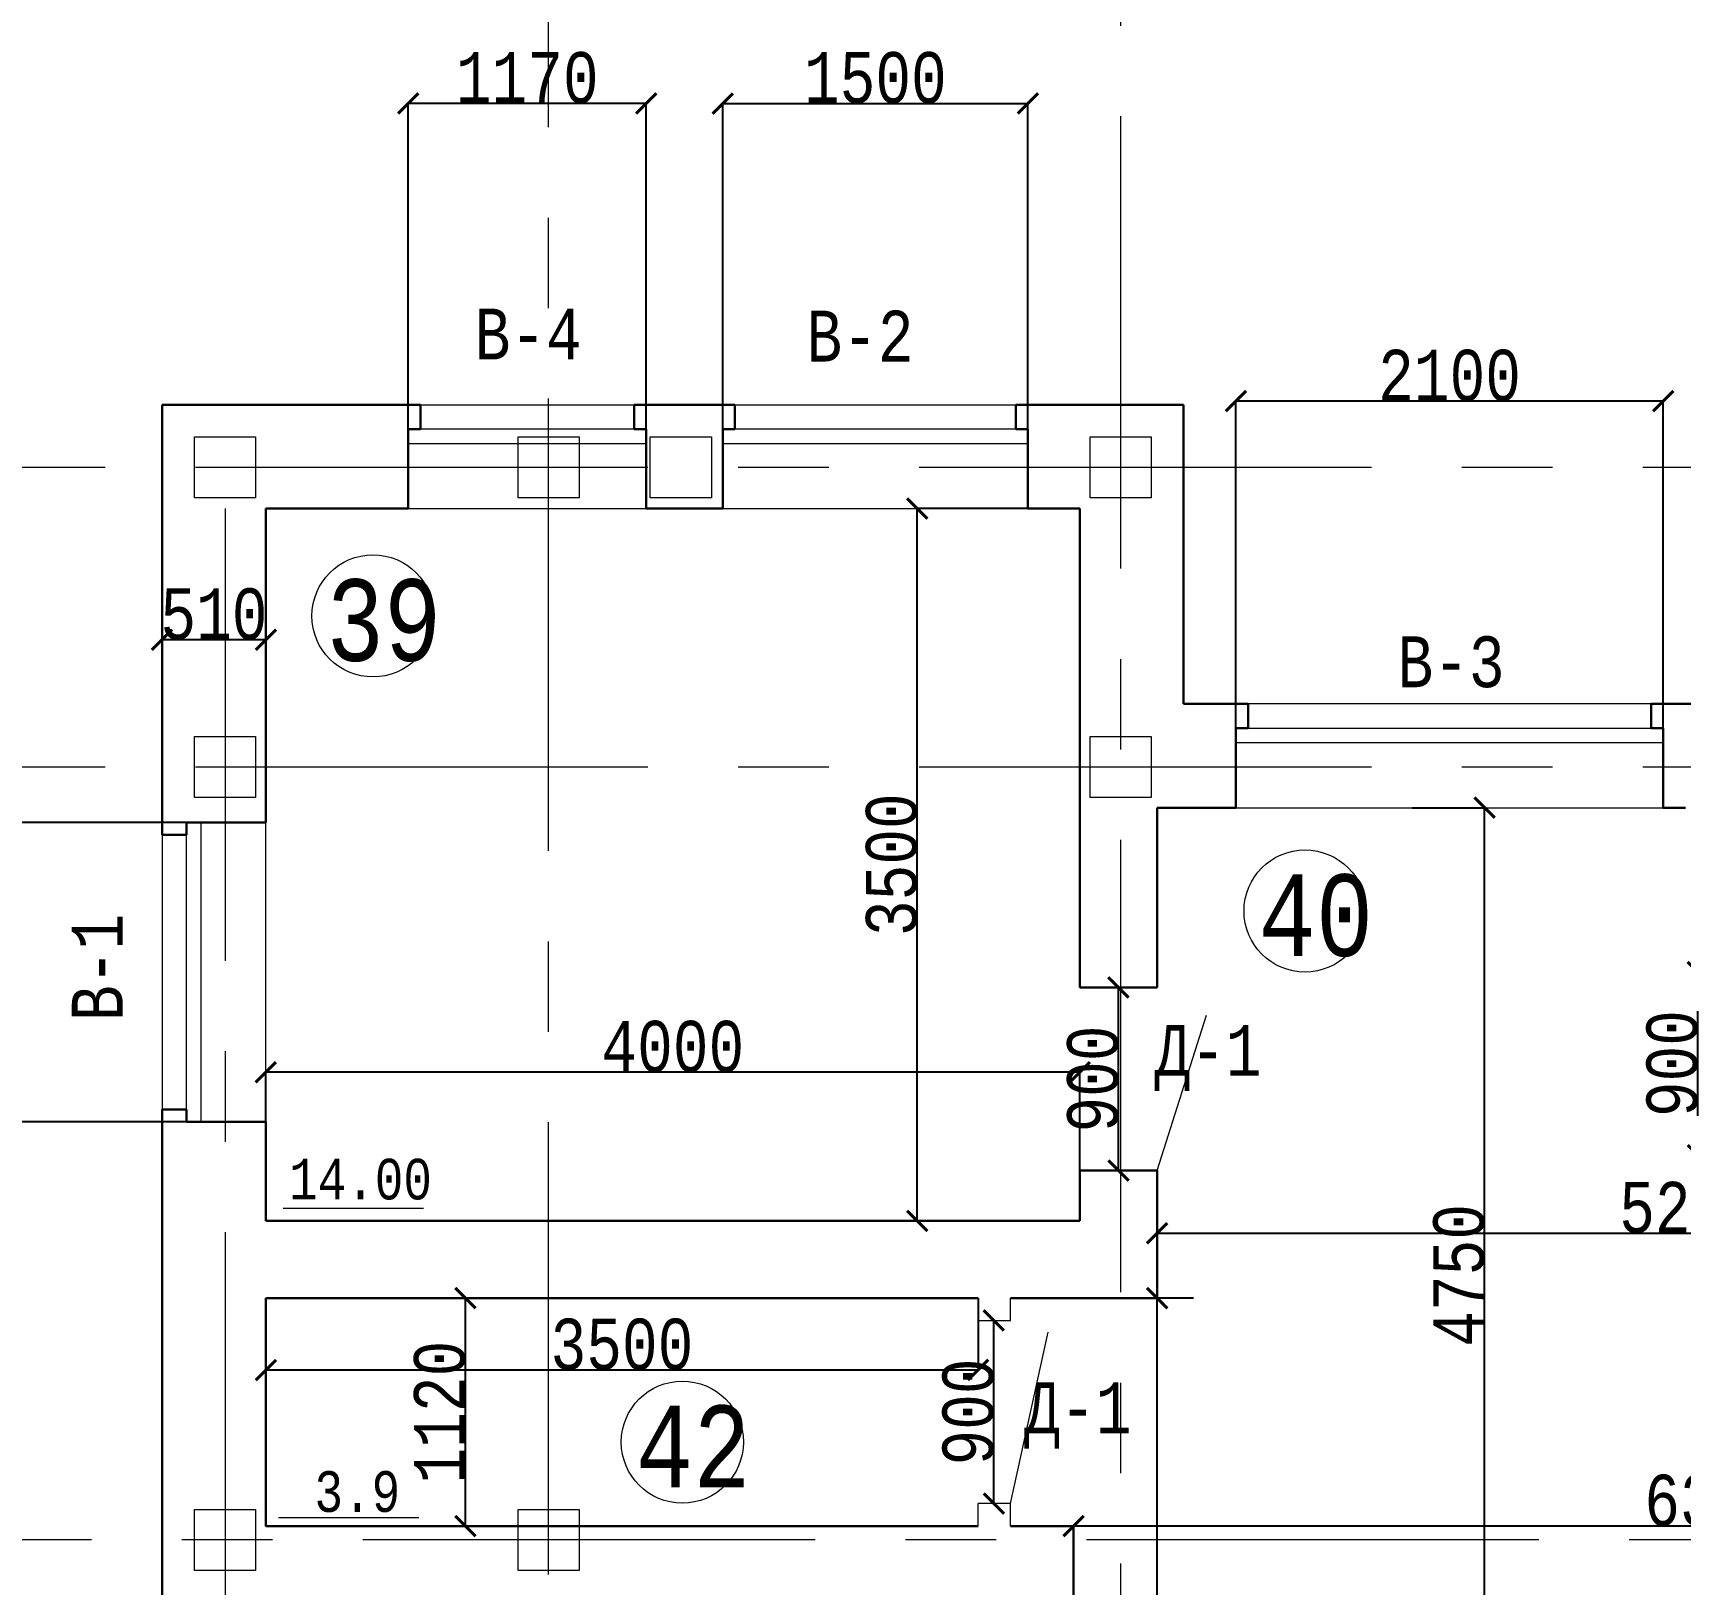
# Model space of a CAD drawing. Header units: millimetres. Extents: x -689206 to 4969298, y -1019800 to 703299.
# Drawn here: x 51259 to 59353, y -347960 to -340338 of the extents above; entities that cross this region are included whole.
import ezdxf

# ---------------------------------------------------------------- set-up
doc = ezdxf.new("R2010")
doc.units = ezdxf.units.MM
doc.linetypes.add('JIS_02_4.0', pattern=[5.5, 4, -1.5])
doc.linetypes.add('осеваяX2', pattern=[101.6, 63.5, -12.7, 12.7, -12.7])
for name, color, linetype, lineweight in [('несущие', 7, 'Continuous', 30), ('ОКНА', 250, 'Continuous', 20), ('ПЕРЕГОРОДКИ', 252, 'Continuous', 9), ('РАЗМЕРЫ', 7, 'Continuous', 9), ('сваи', 7, 'JIS_02_4.0', 30), ('стены', 7, 'Continuous', 20)]:
    doc.layers.add(name, color=color, linetype=linetype, lineweight=lineweight)
doc.layers.add('четотам', color=7, linetype='Continuous')
doc.styles.add('Аннотативный', font='isocteur.ttf', dxfattribs={"width": 0.7, "height": 250})
doc.dimstyles.new('Аннотативный', dxfattribs={"dimscale": 0, "dimtxt": 250, "dimasz": 100, "dimexe": 1.25, "dimexo": 0.625, "dimtad": 1, "dimdec": 0, "dimtxsty": 'Аннотативный', "dimblk": 'ARCHTICK', "dimcen": 2.5, "dimadec": 0, "dimazin": 0, "dimtfac": 1, "dimtdec": 0, "dimtmove": 0, "dimatfit": 3, "dimfxl": 1, "dimarcsym": 0})

# ---------------------------------------------------------------- blocks, each defined once
blk = doc.blocks.new('_ArchTick')
at = {"color": 0, "linetype": 'ByBlock', "const_width": 0.15}
blk.add_lwpolyline([(-0.5, -0.5), (0.5, 0.5)], dxfattribs=at)
blk = doc.blocks.new('*D1704')
at = {"layer": 'Defpoints', "color": 0, "lineweight": 20, "transparency": 16777216}
for p in [(52403.4, -345445.4), (52403.4, -346175.4), (56403.4, -346175.4)]:
    blk.add_point(p, dxfattribs=at)
at = {"layer": 'стены', "color": 0, "lineweight": -2, "transparency": 16777216}
for p, q in [((52403.4, -346174.7), (52403.4, -345444.1)), ((56403.4, -345445.4), (52403.4, -345445.4)), ((56403.4, -346174.7), (56403.4, -345444.1))]:
    blk.add_line(p, q, dxfattribs=at)
at = {"layer": 'стены', "color": 0, "lineweight": -2, "transparency": 16777216, "xscale": 100, "yscale": 100, "zscale": 100, "rotation": 180}
blk.add_blockref('_ArchTick', (52403.4, -345445.4), dxfattribs=at)
at = {"layer": 'стены', "color": 0, "lineweight": -2, "transparency": 16777216, "xscale": 100, "yscale": 100, "zscale": 100}
blk.add_blockref('_ArchTick', (56403.4, -345445.4), dxfattribs=at)
at = {"layer": 'стены', "color": 0, "lineweight": 5, "transparency": 16777216, "insert": (54403.4, -345319.7), "char_height": 250, "attachment_point": 5, "style": 'Аннотативный'}
blk.add_mtext('4000', dxfattribs=at)
blk = doc.blocks.new('*D1705')
at = {"layer": 'Defpoints', "color": 0, "lineweight": 20, "transparency": 16777216}
for p in [(55604.5, -342675.4), (56403.4, -342675.4), (56403.4, -346175.4)]:
    blk.add_point(p, dxfattribs=at)
at = {"layer": 'стены', "color": 0, "lineweight": -2, "transparency": 16777216}
for p, q in [((56402.7, -342675.4), (55603.3, -342675.4)), ((55604.5, -346175.4), (55604.5, -342675.4)), ((56402.7, -346175.4), (55603.3, -346175.4))]:
    blk.add_line(p, q, dxfattribs=at)
at = {"layer": 'стены', "color": 0, "lineweight": -2, "transparency": 16777216, "xscale": 100, "yscale": 100, "zscale": 100}
for p, rotation in [((55604.5, -342675.4), 90), ((55604.5, -346175.4), 270)]:
    blk.add_blockref('_ArchTick', p, dxfattribs=dict(at, rotation=rotation))
at = {"layer": 'стены', "color": 0, "lineweight": 5, "transparency": 16777216, "insert": (55478.9, -344425.4), "char_height": 250, "attachment_point": 5, "rotation": 90, "style": 'Аннотативный'}
blk.add_mtext('3500', dxfattribs=at)
blk = doc.blocks.new('*D1717')
at = {"layer": 'Defpoints', "color": 0, "lineweight": 20, "transparency": 16777216}
for p in [(56593.4, -345028.6), (56593.4, -345028.6), (56593.4, -345928.6)]:
    blk.add_point(p, dxfattribs=at)
at = {"layer": 'стены', "color": 0, "lineweight": -2, "transparency": 16777216}
for p, q in [((56593.4, -345928.6), (56593.4, -345028.6)), ((56594, -345028.6), (56594.6, -345028.6)), ((56594, -345928.6), (56594.6, -345928.6))]:
    blk.add_line(p, q, dxfattribs=at)
at = {"layer": 'стены', "color": 0, "lineweight": -2, "transparency": 16777216, "xscale": 100, "yscale": 100, "zscale": 100}
for p, rotation in [((56593.4, -345028.6), 90), ((56593.4, -345928.6), 270)]:
    blk.add_blockref('_ArchTick', p, dxfattribs=dict(at, rotation=rotation))
at = {"layer": 'стены', "color": 0, "lineweight": 5, "transparency": 16777216, "insert": (56467.7, -345478.6), "char_height": 250, "attachment_point": 5, "rotation": 90, "style": 'Аннотативный'}
blk.add_mtext('900', dxfattribs=at)
blk = doc.blocks.new('*D1728')
at = {"layer": 'Defpoints', "color": 0, "lineweight": 20, "transparency": 16777216}
for p in [(56783.4, -346555.4), (56962.3, -346555.4), (56962.3, -358902.5)]:
    blk.add_point(p, dxfattribs=at)
at = {"layer": 'РАЗМЕРЫ', "color": 0, "lineweight": -2, "transparency": 16777216}
for p, q in [((56961.7, -346555.4), (56782.1, -346555.4)), ((56783.4, -358902.5), (56783.4, -346555.4)), ((56961.7, -358902.5), (56782.1, -358902.5))]:
    blk.add_line(p, q, dxfattribs=at)
at = {"layer": 'РАЗМЕРЫ', "color": 0, "lineweight": -2, "transparency": 16777216, "xscale": 100, "yscale": 100, "zscale": 100}
for p, rotation in [((56783.4, -346555.4), 90), ((56783.4, -358902.5), 270)]:
    blk.add_blockref('_ArchTick', p, dxfattribs=dict(at, rotation=rotation))
at = {"layer": 'РАЗМЕРЫ', "color": 0, "lineweight": 5, "transparency": 16777216, "insert": (56657.7, -352728.9), "char_height": 250, "attachment_point": 5, "rotation": 90, "style": 'Аннотативный'}
blk.add_mtext('12350', dxfattribs=at)
blk = doc.blocks.new('*D1761')
at = {"layer": 'Defpoints', "color": 0, "lineweight": 20, "transparency": 16777216}
for p in [(58034.9, -344145.4), (58392.3, -344145.4), (58034.9, -348895.4)]:
    blk.add_point(p, dxfattribs=at)
at = {"layer": 'ПЕРЕГОРОДКИ', "color": 0, "lineweight": -2, "transparency": 16777216}
for p, q in [((58035.5, -344145.4), (58393.6, -344145.4)), ((58392.3, -348895.4), (58392.3, -344145.4)), ((58035.5, -348895.4), (58393.6, -348895.4))]:
    blk.add_line(p, q, dxfattribs=at)
at = {"layer": 'ПЕРЕГОРОДКИ', "color": 0, "lineweight": -2, "transparency": 16777216, "xscale": 100, "yscale": 100, "zscale": 100}
for p, rotation in [((58392.3, -344145.4), 90), ((58392.3, -348895.4), 270)]:
    blk.add_blockref('_ArchTick', p, dxfattribs=dict(at, rotation=rotation))
at = {"layer": 'ПЕРЕГОРОДКИ', "color": 0, "lineweight": 5, "transparency": 16777216, "insert": (58266.7, -346443.5), "char_height": 250, "attachment_point": 5, "rotation": 90, "style": 'Аннотативный'}
blk.add_mtext('4750', dxfattribs=at)
blk = doc.blocks.new('*D1771')
at = {"layer": 'Defpoints', "color": 0, "linetype": 'ByBlock', "lineweight": 5, "transparency": 16777216}
for p in [(62682.7, -347395.4), (56372.7, -347675.4), (56372.7, -347675.4)]:
    blk.add_point(p, dxfattribs=at)
at = {"layer": 'РАЗМЕРЫ', "color": 0, "linetype": 'ByBlock', "lineweight": -2, "transparency": 16777216}
for p, q in [((62682.7, -347396), (62682.7, -347676.6)), ((56372.7, -347674.7), (56372.7, -347674.1)), ((62682.7, -347675.4), (56372.7, -347675.4))]:
    blk.add_line(p, q, dxfattribs=at)
at = {"layer": 'РАЗМЕРЫ', "color": 0, "linetype": 'ByBlock', "lineweight": -2, "transparency": 16777216, "xscale": 100, "yscale": 100, "zscale": 100, "rotation": 180}
blk.add_blockref('_ArchTick', (56372.7, -347675.4), dxfattribs=at)
at = {"layer": 'РАЗМЕРЫ', "color": 0, "linetype": 'ByBlock', "lineweight": -2, "transparency": 16777216, "xscale": 100, "yscale": 100, "zscale": 100}
blk.add_blockref('_ArchTick', (62682.7, -347675.4), dxfattribs=at)
at = {"layer": 'РАЗМЕРЫ', "color": 0, "linetype": 'ByBlock', "lineweight": 9, "transparency": 16777216, "insert": (59527.7, -347549.7), "char_height": 250, "attachment_point": 5, "style": 'Аннотативный'}
blk.add_mtext('6310', dxfattribs=at)
blk = doc.blocks.new('*D1772')
at = {"layer": 'Defpoints', "color": 0, "linetype": 'ByBlock', "lineweight": 0, "transparency": 16777216}
for p in [(53103.1, -340684.9), (53103.1, -342675.4), (54273.1, -342675.4)]:
    blk.add_point(p, dxfattribs=at)
at = {"layer": 'РАЗМЕРЫ', "color": 0, "linetype": 'ByBlock', "lineweight": -2, "transparency": 16777216}
for p, q in [((53103.1, -342674.7), (53103.1, -340683.7)), ((54273.1, -340684.9), (53103.1, -340684.9)), ((54273.1, -342674.7), (54273.1, -340683.7))]:
    blk.add_line(p, q, dxfattribs=at)
at = {"layer": 'РАЗМЕРЫ', "color": 0, "linetype": 'ByBlock', "lineweight": -2, "transparency": 16777216, "xscale": 100, "yscale": 100, "zscale": 100, "rotation": 180}
blk.add_blockref('_ArchTick', (53103.1, -340684.9), dxfattribs=at)
at = {"layer": 'РАЗМЕРЫ', "color": 0, "linetype": 'ByBlock', "lineweight": -2, "transparency": 16777216, "xscale": 100, "yscale": 100, "zscale": 100}
blk.add_blockref('_ArchTick', (54273.1, -340684.9), dxfattribs=at)
at = {"layer": 'РАЗМЕРЫ', "color": 0, "linetype": 'ByBlock', "lineweight": 5, "transparency": 16777216, "insert": (53688.1, -340559.3), "char_height": 250, "attachment_point": 5, "style": 'Аннотативный'}
blk.add_mtext('1170', dxfattribs=at)
blk = doc.blocks.new('*D1843')
at = {"layer": 'Defpoints', "color": 0, "linetype": 'ByBlock', "lineweight": 20, "transparency": 16777216}
for p in [(52403.4, -346555.4), (53383.9, -346555.4), (52403.4, -347675.4)]:
    blk.add_point(p, dxfattribs=at)
at = {"layer": 'РАЗМЕРЫ', "color": 0, "linetype": 'ByBlock', "lineweight": -2, "transparency": 16777216}
for p, q in [((52404, -346555.4), (53385.1, -346555.4)), ((53383.9, -347675.4), (53383.9, -346555.4)), ((52404, -347675.4), (53385.1, -347675.4))]:
    blk.add_line(p, q, dxfattribs=at)
at = {"layer": 'РАЗМЕРЫ', "color": 0, "linetype": 'ByBlock', "lineweight": -2, "transparency": 16777216, "xscale": 100, "yscale": 100, "zscale": 100}
for p, rotation in [((53383.9, -346555.4), 90), ((53383.9, -347675.4), 270)]:
    blk.add_blockref('_ArchTick', p, dxfattribs=dict(at, rotation=rotation))
at = {"layer": 'РАЗМЕРЫ', "color": 0, "linetype": 'ByBlock', "lineweight": 5, "transparency": 16777216, "insert": (53258.2, -347115.4), "char_height": 250, "attachment_point": 5, "rotation": 90, "style": 'Аннотативный'}
blk.add_mtext('1120', dxfattribs=at)
blk = doc.blocks.new('*D1844')
at = {"layer": 'Defpoints', "color": 0, "linetype": 'ByBlock', "lineweight": 20, "transparency": 16777216}
for p in [(52403.4, -346555.4), (55903.4, -346555.4), (52403.4, -346908.7)]:
    blk.add_point(p, dxfattribs=at)
at = {"layer": 'РАЗМЕРЫ', "color": 0, "linetype": 'ByBlock', "lineweight": -2, "transparency": 16777216}
for p, q in [((52403.4, -346556), (52403.4, -346910)), ((55903.4, -346556), (55903.4, -346910)), ((55903.4, -346908.7), (52403.4, -346908.7))]:
    blk.add_line(p, q, dxfattribs=at)
at = {"layer": 'РАЗМЕРЫ', "color": 0, "linetype": 'ByBlock', "lineweight": -2, "transparency": 16777216, "xscale": 100, "yscale": 100, "zscale": 100, "rotation": 180}
blk.add_blockref('_ArchTick', (52403.4, -346908.7), dxfattribs=at)
at = {"layer": 'РАЗМЕРЫ', "color": 0, "linetype": 'ByBlock', "lineweight": -2, "transparency": 16777216, "xscale": 100, "yscale": 100, "zscale": 100}
blk.add_blockref('_ArchTick', (55903.4, -346908.7), dxfattribs=at)
at = {"layer": 'РАЗМЕРЫ', "color": 0, "linetype": 'ByBlock', "lineweight": 5, "transparency": 16777216, "insert": (54153.4, -346783.1), "char_height": 250, "attachment_point": 5, "style": 'Аннотативный'}
blk.add_mtext('3500', dxfattribs=at)
blk = doc.blocks.new('*D1845')
at = {"layer": 'Defpoints', "color": 0, "linetype": 'ByBlock', "lineweight": 20, "transparency": 16777216}
for p in [(55980.7, -346664.7), (55980.7, -346664.7), (55980.7, -347564.7)]:
    blk.add_point(p, dxfattribs=at)
at = {"layer": 'РАЗМЕРЫ', "color": 0, "linetype": 'ByBlock', "lineweight": -2, "transparency": 16777216}
for p, q in [((55980.7, -347564.7), (55980.7, -346664.7)), ((55981.4, -346664.7), (55982, -346664.7)), ((55981.4, -347564.7), (55982, -347564.7))]:
    blk.add_line(p, q, dxfattribs=at)
at = {"layer": 'РАЗМЕРЫ', "color": 0, "linetype": 'ByBlock', "lineweight": -2, "transparency": 16777216, "xscale": 100, "yscale": 100, "zscale": 100}
for p, rotation in [((55980.7, -346664.7), 90), ((55980.7, -347564.7), 270)]:
    blk.add_blockref('_ArchTick', p, dxfattribs=dict(at, rotation=rotation))
at = {"layer": 'РАЗМЕРЫ', "color": 0, "linetype": 'ByBlock', "lineweight": 5, "transparency": 16777216, "insert": (55855.1, -347114.7), "char_height": 250, "attachment_point": 5, "rotation": 90, "style": 'Аннотативный'}
blk.add_mtext('900', dxfattribs=at)
blk = doc.blocks.new('*D1846')
at = {"layer": 'Defpoints', "color": 0, "linetype": 'ByBlock', "lineweight": 20, "transparency": 16777216}
for p in [(56783.4, -346242), (62025.8, -346236.6), (62025.8, -346236.6)]:
    blk.add_point(p, dxfattribs=at)
at = {"layer": 'РАЗМЕРЫ', "color": 0, "linetype": 'ByBlock', "lineweight": -2, "transparency": 16777216}
for p, q in [((56783.4, -346241.3), (56783.4, -346235.3)), ((56783.4, -346236.6), (62025.8, -346236.6)), ((62025.8, -346235.9), (62025.8, -346235.3))]:
    blk.add_line(p, q, dxfattribs=at)
at = {"layer": 'РАЗМЕРЫ', "color": 0, "linetype": 'ByBlock', "lineweight": -2, "transparency": 16777216, "xscale": 100, "yscale": 100, "zscale": 100, "rotation": 180}
blk.add_blockref('_ArchTick', (56783.4, -346236.6), dxfattribs=at)
at = {"layer": 'РАЗМЕРЫ', "color": 0, "linetype": 'ByBlock', "lineweight": -2, "transparency": 16777216, "xscale": 100, "yscale": 100, "zscale": 100}
blk.add_blockref('_ArchTick', (62025.8, -346236.6), dxfattribs=at)
at = {"layer": 'РАЗМЕРЫ', "color": 0, "linetype": 'ByBlock', "lineweight": 5, "transparency": 16777216, "insert": (59404.6, -346110.9), "char_height": 250, "attachment_point": 5, "style": 'Аннотативный'}
blk.add_mtext('5240', dxfattribs=at)
blk = doc.blocks.new('*D1872')
at = {"layer": 'Defpoints', "color": 0, "lineweight": 20, "ltscale": 15000, "transparency": 16777216}
for p in [(59440, -344953), (59500, -344953), (59500, -345853)]:
    blk.add_point(p, dxfattribs=at)
at = {"layer": 'сваи', "color": 0, "lineweight": -2, "ltscale": 15000, "transparency": 16777216}
for p, q in [((59499.4, -344953), (59438.8, -344953)), ((59440, -345853), (59440, -344953)), ((59499.4, -345853), (59438.8, -345853))]:
    blk.add_line(p, q, dxfattribs=at)
at = {"layer": 'сваи', "color": 0, "lineweight": -2, "ltscale": 15000, "transparency": 16777216, "xscale": 100, "yscale": 100, "zscale": 100}
for p, rotation in [((59440, -344953), 90), ((59440, -345853), 270)]:
    blk.add_blockref('_ArchTick', p, dxfattribs=dict(at, rotation=rotation))
at = {"layer": 'сваи', "color": 0, "lineweight": 5, "ltscale": 15000, "transparency": 16777216, "insert": (59314.4, -345403), "char_height": 250, "attachment_point": 5, "rotation": 90, "style": 'Аннотативный'}
blk.add_mtext('900', dxfattribs=at)
blk = doc.blocks.new('*D2202')
at = {"layer": 'Defpoints', "color": 0, "linetype": 'ByBlock', "lineweight": 5, "ltscale": 35, "transparency": 16777216}
for p in [(51893.4, -343320), (51893.4, -343320), (52403.4, -343320)]:
    blk.add_point(p, dxfattribs=at)
at = {"layer": 'РАЗМЕРЫ', "color": 0, "linetype": 'ByBlock', "lineweight": -2, "ltscale": 35, "transparency": 16777216}
for p, q in [((51893.4, -343319.4), (51893.4, -343318.8)), ((52403.4, -343320), (51893.4, -343320)), ((52403.4, -343319.4), (52403.4, -343318.8))]:
    blk.add_line(p, q, dxfattribs=at)
at = {"layer": 'РАЗМЕРЫ', "color": 0, "linetype": 'ByBlock', "lineweight": -2, "ltscale": 35, "transparency": 16777216, "xscale": 100, "yscale": 100, "zscale": 100, "rotation": 180}
blk.add_blockref('_ArchTick', (51893.4, -343320), dxfattribs=at)
at = {"layer": 'РАЗМЕРЫ', "color": 0, "linetype": 'ByBlock', "lineweight": -2, "ltscale": 35, "transparency": 16777216, "xscale": 100, "yscale": 100, "zscale": 100}
blk.add_blockref('_ArchTick', (52403.4, -343320), dxfattribs=at)
at = {"layer": 'РАЗМЕРЫ', "color": 0, "linetype": 'ByBlock', "lineweight": 5, "ltscale": 35, "transparency": 16777216, "insert": (52148.4, -343194.4), "char_height": 250, "attachment_point": 5, "style": 'Аннотативный'}
blk.add_mtext('510', dxfattribs=at)
blk = doc.blocks.new('*D3585')
at = {"layer": 'Defpoints', "color": 0, "lineweight": 0, "ltscale": 35, "transparency": 16777216}
for p in [(57170, -342147.7), (57170, -344145.4), (59270, -344145.4)]:
    blk.add_point(p, dxfattribs=at)
at = {"layer": 'РАЗМЕРЫ', "color": 0, "lineweight": -2, "ltscale": 35, "transparency": 16777216}
for p, q in [((57170, -344144.7), (57170, -342146.5)), ((59270, -342147.7), (57170, -342147.7)), ((59270, -344144.7), (59270, -342146.5))]:
    blk.add_line(p, q, dxfattribs=at)
at = {"layer": 'РАЗМЕРЫ', "color": 0, "lineweight": -2, "ltscale": 35, "transparency": 16777216, "xscale": 100, "yscale": 100, "zscale": 100, "rotation": 180}
blk.add_blockref('_ArchTick', (57170, -342147.7), dxfattribs=at)
at = {"layer": 'РАЗМЕРЫ', "color": 0, "lineweight": -2, "ltscale": 35, "transparency": 16777216, "xscale": 100, "yscale": 100, "zscale": 100}
blk.add_blockref('_ArchTick', (59270, -342147.7), dxfattribs=at)
at = {"layer": 'РАЗМЕРЫ', "color": 0, "lineweight": 0, "ltscale": 35, "transparency": 16777216, "insert": (58220, -342022.1), "char_height": 250, "attachment_point": 5, "style": 'Аннотативный'}
blk.add_mtext('2100', dxfattribs=at)
blk = doc.blocks.new('*D3586')
at = {"layer": 'Defpoints', "color": 0, "lineweight": 0, "ltscale": 35, "transparency": 16777216}
for p in [(56148.5, -340684.9), (54648.5, -342675.4), (56148.5, -342675.4)]:
    blk.add_point(p, dxfattribs=at)
at = {"layer": 'РАЗМЕРЫ', "color": 0, "lineweight": -2, "ltscale": 35, "transparency": 16777216}
for p, q in [((54648.5, -342674.7), (54648.5, -340683.7)), ((54648.5, -340684.9), (56148.5, -340684.9)), ((56148.5, -342674.7), (56148.5, -340683.7))]:
    blk.add_line(p, q, dxfattribs=at)
at = {"layer": 'РАЗМЕРЫ', "color": 0, "lineweight": -2, "ltscale": 35, "transparency": 16777216, "xscale": 100, "yscale": 100, "zscale": 100, "rotation": 180}
blk.add_blockref('_ArchTick', (54648.5, -340684.9), dxfattribs=at)
at = {"layer": 'РАЗМЕРЫ', "color": 0, "lineweight": -2, "ltscale": 35, "transparency": 16777216, "xscale": 100, "yscale": 100, "zscale": 100}
blk.add_blockref('_ArchTick', (56148.5, -340684.9), dxfattribs=at)
at = {"layer": 'РАЗМЕРЫ', "color": 0, "lineweight": 0, "ltscale": 35, "transparency": 16777216, "insert": (55398.5, -340559.3), "char_height": 250, "attachment_point": 5, "style": 'Аннотативный'}
blk.add_mtext('1500', dxfattribs=at)
blk = doc.blocks.new('*D3587')
at = {"layer": 'Defpoints', "color": 0, "lineweight": 0, "ltscale": 35, "transparency": 16777216}
for p in [(50425.3, -344218.5), (52403.4, -344218.5), (52403.4, -345688.5)]:
    blk.add_point(p, dxfattribs=at)
at = {"layer": 'РАЗМЕРЫ', "color": 0, "lineweight": -2, "ltscale": 35, "transparency": 16777216}
for p, q in [((52402.7, -344218.5), (50424.1, -344218.5)), ((50425.3, -345688.5), (50425.3, -344218.5)), ((52402.7, -345688.5), (50424.1, -345688.5))]:
    blk.add_line(p, q, dxfattribs=at)
at = {"layer": 'РАЗМЕРЫ', "color": 0, "lineweight": -2, "ltscale": 35, "transparency": 16777216, "xscale": 100, "yscale": 100, "zscale": 100}
for p, rotation in [((50425.3, -344218.5), 90), ((50425.3, -345688.5), 270)]:
    blk.add_blockref('_ArchTick', p, dxfattribs=dict(at, rotation=rotation))
at = {"layer": 'РАЗМЕРЫ', "color": 0, "lineweight": 0, "ltscale": 35, "transparency": 16777216, "insert": (50299.7, -344953.5), "char_height": 250, "attachment_point": 5, "rotation": 90, "style": 'Аннотативный'}
blk.add_mtext('1470', dxfattribs=at)

msp = doc.modelspace()

# ---------------------------------------------------------------- linework, layer by layer
at = {"layer": 'несущие', "color": 0}
for p, q in [((53163.1, -342285.4), (53163.1, -342165.4)), ((54559.4, -342165.4), (54708.5, -342165.4)), ((54708.5, -342285.4), (54708.5, -342165.4)), ((53103.1, -342285.4), (53103.1, -342675.4)), ((53103.1, -342285.4), (53163.1, -342285.4)), ((54648.5, -342285.4), (54708.5, -342285.4)), ((54648.5, -342675.4), (54648.5, -342285.4)), ((56148.5, -342285.4), (56148.5, -342675.4)), ((56913.4, -343635.4), (57230, -343635.4)), ((59210, -343635.4), (60471.5, -343635.4)), ((59270, -343755.4), (59270, -344145.4)), ((56783.4, -344145.4), (57170, -344145.4)), ((59380, -344145.4), (59270, -344145.4))]:
    msp.add_line(p, q, dxfattribs=at)
at = {"layer": 'ОКНА', "color": 0, "lineweight": 13}
for p, q in [((54708.5, -342165.4), (56088.5, -342165.4)), ((54648.5, -342675.4), (56148.5, -342675.4)), ((59210, -343635.4), (57230, -343635.4)), ((57170, -344145.4), (59270, -344145.4))]:
    msp.add_line(p, q, dxfattribs=at)
at = {"layer": 'ОКНА', "lineweight": 13}
for p, q in [((57230, -343755.4), (59210, -343755.4)), ((57170, -343825.4), (59270, -343825.4)), ((52083.4, -344218.5), (52083.4, -345688.5)), ((52013.4, -345628.5), (52013.4, -344278.5))]:
    msp.add_line(p, q, dxfattribs=at)
at = {"layer": 'РАЗМЕРЫ', "linetype": 'осеваяX2', "lineweight": 5, "ltscale": 35}
for p, q in [((53792.7, -379917.7), (53792.7, -330080)), ((56603.4, -330080), (56603.4, -379917.7)), ((52203.4, -342675.4), (52203.4, -379917.7)), ((108442.7, -347743.3), (41390, -347743.3))]:
    msp.add_line(p, q, dxfattribs=at)
at = {"layer": 'РАЗМЕРЫ', "lineweight": 13}
for p, q in [((53163.1, -342165.4), (54213.1, -342165.4)), ((53103.1, -342675.4), (54273.1, -342675.4)), ((52403.4, -345688.5), (52403.4, -344218.5))]:
    msp.add_line(p, q, dxfattribs=at)
at = {"layer": 'РАЗМЕРЫ', "lineweight": 30}
for p, q in [((54213.1, -342285.4), (54213.1, -342165.4)), ((56088.5, -342285.4), (56088.5, -342165.4)), ((54273.1, -342285.4), (54213.1, -342285.4)), ((56148.5, -342285.4), (56088.5, -342285.4)), ((57230, -343755.4), (57230, -343635.4)), ((57230, -343635.4), (57230, -343755.4)), ((59210, -343755.4), (59210, -343635.4)), ((57170, -343755.4), (57230, -343755.4)), ((59270, -343755.4), (59210, -343755.4))]:
    msp.add_line(p, q, dxfattribs=at)
at = {"layer": 'РАЗМЕРЫ', "color": 0, "lineweight": 30}
for p, q in [((52013.4, -344218.5), (52013.4, -344278.5)), ((52013.4, -344218.5), (52403.4, -344218.5)), ((52013.4, -344278.5), (51893.4, -344278.5)), ((52013.4, -345628.5), (51893.4, -345628.5)), ((52013.4, -345688.5), (52013.4, -345628.5)), ((52013.4, -345688.5), (52403.4, -345688.5))]:
    msp.add_line(p, q, dxfattribs=at)
at = {"layer": 'РАЗМЕРЫ'}
for p, q in [((52488.7, -346113.5), (53178, -346113.5)), ((52465.9, -347632.7), (53155.2, -347632.7))]:
    msp.add_line(p, q, dxfattribs=at)
at = {"layer": 'РАЗМЕРЫ', "linetype": 'ByBlock', "lineweight": 20}
msp.add_line((52403.4, -347675.4), (55903.4, -347675.4), dxfattribs=at)
at = {"layer": 'стены', "lineweight": 30}
for p, q in [((52403.4, -342165.4), (51893.4, -342165.4)), ((51893.4, -342165.4), (51893.4, -344278.5)), ((52403.4, -342165.4), (53163.1, -342165.4)), ((54213.1, -342165.4), (54708.5, -342165.4)), ((56088.5, -342165.4), (56913.4, -342165.4)), ((56913.4, -342165.4), (56913.4, -343635.4)), ((54273.1, -342675.4), (54273.1, -342285.4)), ((53103.1, -342675.4), (52403.4, -342675.4)), ((52403.4, -342675.4), (52403.4, -344218.5)), ((54648.5, -342675.4), (54273.1, -342675.4)), ((56403.4, -342675.4), (56148.5, -342675.4)), ((56403.4, -344428.2), (56403.4, -342675.4)), ((57170, -343755.4), (57170, -344145.4)), ((56783.4, -345028.6), (56783.4, -344145.4)), ((56403.4, -345028.6), (56403.4, -344428.2)), ((51893.4, -345628.5), (51893.4, -348055.4)), ((52403.4, -345688.5), (52403.4, -346175.4)), ((56403.4, -346175.4), (56403.4, -345928.6)), ((56783.4, -346555.4), (56783.4, -345928.6)), ((52403.4, -346175.4), (56403.4, -346175.4)), ((52403.4, -346555.4), (52403.4, -347675.4)), ((52403.4, -346555.4), (55903.4, -346555.4)), ((56063.4, -346555.4), (56783.4, -346555.4)), ((52403.4, -347675.4), (55903.4, -347675.4)), ((56063.4, -347675.4), (56112.7, -347675.4)), ((56372.7, -348871.6), (56372.7, -347675.4))]:
    msp.add_line(p, q, dxfattribs=at)
at = {"layer": 'стены', "lineweight": 13}
for p, q in [((53103.1, -342355.4), (54273.1, -342355.4)), ((54213.1, -342285.4), (53163.1, -342285.4)), ((56088.5, -342285.4), (54648.5, -342285.4)), ((54648.5, -342355.4), (56148.5, -342355.4)), ((51893.4, -344278.5), (51893.4, -345628.5)), ((56063.4, -346664.7), (56063.4, -346555.4)), ((55903.4, -346664.7), (56063.4, -346664.7)), ((55903.4, -347675.4), (55903.4, -347564.7)), ((56063.4, -347564.7), (55903.4, -347564.7)), ((56063.4, -347675.4), (56063.4, -347564.7))]:
    msp.add_line(p, q, dxfattribs=at)
at = {"layer": 'стены', "color": 7, "lineweight": 30, "true_color": 0xffffff}
msp.add_line((56148.5, -342675.4), (56148.5, -342285.4), dxfattribs=at)
at = {"layer": 'стены', "linetype": 'осеваяX2', "lineweight": 5, "ltscale": 35}
for p, q in [((41390, -342472.8), (108442.7, -342472.8)), ((41390, -343945.4), (108442.7, -343945.4))]:
    msp.add_line(p, q, dxfattribs=at)
at = {"layer": 'стены'}
for p, q in [((56403.4, -343918.2), (56403.4, -344428.2)), ((52403.4, -345688.5), (52403.4, -346175.4)), ((55903.4, -346664.7), (55903.4, -346555.4))]:
    msp.add_line(p, q, dxfattribs=at)
at = {"layer": 'стены', "color": 18, "lineweight": 30, "true_color": 0x000000}
for p, q in [((56783.4, -345028.6), (56403.4, -345028.6)), ((56403.4, -345928.6), (56783.4, -345928.6)), ((56372.7, -347675.4), (56112.7, -347675.4))]:
    msp.add_line(p, q, dxfattribs=at)
at = {"layer": 'стены', "lineweight": 9}
for p, q in [((56783.4, -345928.6), (57025.4, -345165.4)), ((56063.4, -347564.7), (56247.3, -346723.1))]:
    msp.add_line(p, q, dxfattribs=at)
at = {"layer": 'стены', "lineweight": 20}
for points in [[(52053.4, -342322.8), (52353.4, -342322.8), (52353.4, -342622.8), (52053.4, -342622.8)], [(53642.7, -342322.8), (53942.7, -342322.8), (53942.7, -342622.8), (53642.7, -342622.8)], [(54292.7, -342322.8), (54592.7, -342322.8), (54592.7, -342622.8), (54292.7, -342622.8)], [(56453.4, -342322.8), (56753.4, -342322.8), (56753.4, -342622.8), (56453.4, -342622.8)], [(52053.4, -343795.4), (52353.4, -343795.4), (52353.4, -344095.4), (52053.4, -344095.4)], [(56453.4, -343795.4), (56753.4, -343795.4), (56753.4, -344095.4), (56453.4, -344095.4)], [(52053.4, -347593.3), (52353.4, -347593.3), (52353.4, -347893.3), (52053.4, -347893.3)], [(53642.7, -347593.3), (53942.7, -347593.3), (53942.7, -347893.3), (53642.7, -347893.3)]]:
    msp.add_lwpolyline(points, close=True, dxfattribs=at)
at = {"layer": 'четотам', "lineweight": 13}
for centre in [(52930, -343203), (57510, -344653), (54450, -347263)]:
    msp.add_circle(centre, 300, dxfattribs=at)

# ---------------------------------------------------------------- texts
at = {"layer": 'РАЗМЕРЫ', "lineweight": 20, "ltscale": 150, "char_height": 250, "width": 922.913, "attachment_point": 1, "style": 'Аннотативный'}
for s, insert in [('В-4', (53430, -341693)), ('В-2', (55060, -341703)), ('В-3', (57964.5, -343303.3)), ('Д-1', (56770, -345212.5)), ('Д-1', (56130.6, -346969.5))]:
    msp.add_mtext(s, dxfattribs=dict(at, insert=insert))
at = {"layer": 'РАЗМЕРЫ', "lineweight": 13, "ltscale": 150, "char_height": 401.1, "width": 1460, "attachment_point": 1, "style": 'Аннотативный'}
for s, insert in [('39', (52702, -343023.1)), ('40', (57282, -344473.1)), ('42', (54222, -347083.1))]:
    msp.add_mtext(s, dxfattribs=dict(at, insert=insert))
at = {"layer": 'РАЗМЕРЫ', "lineweight": 20, "ltscale": 150, "insert": (51450, -345193), "char_height": 250, "width": 922.913, "attachment_point": 1, "rotation": 90, "style": 'Аннотативный'}
msp.add_mtext('В-1', dxfattribs=at)
at = {"layer": 'РАЗМЕРЫ', "char_height": 200, "width": 656.117, "attachment_point": 1, "style": 'Аннотативный'}
for s, insert in [('14.00', (52518, -345870.6)), ('3.9', (52642.5, -347405.6))]:
    msp.add_mtext(s, dxfattribs=dict(at, insert=insert))

# ---------------------------------------------------------------- dimensions: what is measured, and where the dimension line sits
at = {"layer": 'ПЕРЕГОРОДКИ', "color": 18, "lineweight": 5, "true_color": 0x000000}
dim = msp.add_linear_dim(base=(58392.3, -344145.4), p1=(58034.9, -348895.4), p2=(58034.9, -344145.4), angle=90, dimstyle='Аннотативный', dxfattribs=at)
dim.commit()
dim.dimension.update_dxf_attribs({"geometry": '*D1761', "text_midpoint": (58392.3, -346443.5), "dimtype": 161})
at = {"layer": 'РАЗМЕРЫ', "color": 18, "linetype": 'ByBlock', "lineweight": 5, "true_color": 0x000000}
dim = msp.add_linear_dim(base=(53103.1, -340684.9), p1=(54273.1, -342675.4), p2=(53103.1, -342675.4), dimstyle='Аннотативный', dxfattribs=at)
dim.commit()
dim.dimension.update_dxf_attribs({"geometry": '*D1772', "text_midpoint": (53688.1, -340559.3)})
at = {"layer": 'РАЗМЕРЫ', "lineweight": 0, "ltscale": 35}
for base, p1, p2, picture, middle in [((56148.5, -340684.9), (54648.5, -342675.4), (56148.5, -342675.4), '*D3586', (55398.5, -340559.3)), ((57170, -342147.7), (59270, -344145.4), (57170, -344145.4), '*D3585', (58220, -342022.1))]:
    dim = msp.add_linear_dim(base=base, p1=p1, p2=p2, dimstyle='Аннотативный', dxfattribs=at)
    dim.commit()
    dim.dimension.update_dxf_attribs({"geometry": picture, "text_midpoint": middle})
at = {"layer": 'РАЗМЕРЫ', "linetype": 'ByBlock', "lineweight": 5, "ltscale": 35}
dim = msp.add_linear_dim(base=(51893.4, -343320), p1=(52403.4, -343320), p2=(51893.4, -343320), dimstyle='Аннотативный', dxfattribs=at)
dim.commit()
dim.dimension.update_dxf_attribs({"geometry": '*D2202', "text_midpoint": (52148.4, -343194.4)})
at = {"layer": 'РАЗМЕРЫ', "lineweight": 0, "ltscale": 35}
dim = msp.add_linear_dim(base=(50425.3, -344218.5), p1=(52403.4, -345688.5), p2=(52403.4, -344218.5), angle=90, dimstyle='Аннотативный', dxfattribs=at)
dim.commit()
dim.dimension.update_dxf_attribs({"geometry": '*D3587', "text_midpoint": (50299.7, -344953.5)})
at = {"layer": 'РАЗМЕРЫ', "linetype": 'ByBlock', "lineweight": 5}
dim = msp.add_linear_dim(base=(62025.8, -346236.6), p1=(56783.4, -346242), p2=(62025.8, -346236.6), text='5240', dimstyle='Аннотативный', dxfattribs=at)
dim.commit()
dim.dimension.update_dxf_attribs({"geometry": '*D1846', "text_midpoint": (59404.6, -346110.9)})
dim = msp.add_linear_dim(base=(52403.4, -346908.7), p1=(55903.4, -346555.4), p2=(52403.4, -346555.4), dimstyle='Аннотативный', dxfattribs=at)
dim.commit()
dim.dimension.update_dxf_attribs({"geometry": '*D1844', "text_midpoint": (54153.4, -346783.1)})
for base, p1, p2, picture, middle in [((53383.9, -346555.4), (52403.4, -347675.4), (52403.4, -346555.4), '*D1843', (53258.2, -347115.4)), ((55980.7, -346664.7), (55980.7, -347564.7), (55980.7, -346664.7), '*D1845', (55855.1, -347114.7))]:
    dim = msp.add_linear_dim(base=base, p1=p1, p2=p2, angle=90, dimstyle='Аннотативный', dxfattribs=at)
    dim.commit()
    dim.dimension.update_dxf_attribs({"geometry": picture, "text_midpoint": middle})
at = {"layer": 'РАЗМЕРЫ', "lineweight": 5}
dim = msp.add_linear_dim(base=(56783.4, -346555.4), p1=(56962.3, -358902.5), p2=(56962.3, -346555.4), angle=90, text='12350', dimstyle='Аннотативный', dxfattribs=at)
dim.commit()
dim.dimension.update_dxf_attribs({"geometry": '*D1728', "text_midpoint": (56657.7, -352728.9)})
at = {"layer": 'РАЗМЕРЫ', "color": 18, "linetype": 'ByBlock', "lineweight": 9, "true_color": 0x000000}
dim = msp.add_linear_dim(base=(56372.7, -347675.4), p1=(62682.7, -347395.4), p2=(56372.7, -347675.4), dimstyle='Аннотативный', dxfattribs=at)
dim.commit()
dim.dimension.update_dxf_attribs({"geometry": '*D1771', "text_midpoint": (59527.7, -347549.7)})
at = {"layer": 'сваи', "lineweight": 5, "ltscale": 15000}
dim = msp.add_linear_dim(base=(59440, -344953), p1=(59500, -345853), p2=(59500, -344953), angle=90, dimstyle='Аннотативный', dxfattribs=at)
dim.commit()
dim.dimension.update_dxf_attribs({"geometry": '*D1872', "text_midpoint": (59314.4, -345403)})
at = {"layer": 'стены', "lineweight": 5}
for p2, distance, picture, middle in [((56403.4, -342675.4), 798.8, '*D1705', (55478.9, -344425.4)), ((52403.4, -346175.4), -730, '*D1704', (54403.4, -345319.7))]:
    dim = msp.add_aligned_dim(p1=(56403.4, -346175.4), p2=p2, distance=distance, dimstyle='Аннотативный', dxfattribs=at)
    dim.commit()
    dim.dimension.update_dxf_attribs({"geometry": picture, "text_midpoint": middle})
dim = msp.add_linear_dim(base=(56593.4, -345028.6), p1=(56593.4, -345928.6), p2=(56593.4, -345028.6), angle=90, dimstyle='Аннотативный', dxfattribs=at)
dim.commit()
dim.dimension.update_dxf_attribs({"geometry": '*D1717', "text_midpoint": (56467.7, -345478.6)})

doc.saveas('drawing.dxf')
